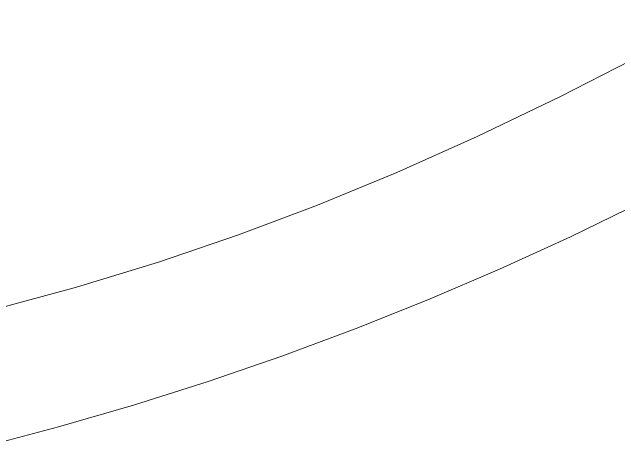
# Model space of a CAD drawing. Header units: metres. Extents: x 750 to 3116, y -341 to 1465.
# Drawn here: x 1562.9855 to 1563.124, y 34.6684 to 34.7677 of the extents above; entities that cross this region are included whole.
import ezdxf

# ---------------------------------------------------------------- set-up
doc = ezdxf.new("R2010")
doc.units = ezdxf.units.M
doc.layers.add('Furniture', color=44, linetype='Continuous', lineweight=5)

# ---------------------------------------------------------------- blocks, each defined once
blk = doc.blocks.new('Shop counter')
at = {"layer": 'Furniture'}
for points in [[(11493453.24519, 4446048.29042), (11493453.22741, 4446048.28763), (11493453.20984, 4446048.28439), (11493453.19238, 4446048.28073), (11493453.17502, 4446048.27664), (11493453.15776, 4446048.27213), (11493453.14061, 4446048.2672), (11493453.12359, 4446048.26186), (11493453.10671, 4446048.25611), (11493453.08996, 4446048.24994), (11493453.07338, 4446048.24337), (11493453.05696, 4446048.2364), (11493453.04071, 4446048.22903), (11493453.02465, 4446048.22127), (11493453.00878, 4446048.21311), (11493452.99312, 4446048.20458), (11493452.97766, 4446048.19567), (11493452.96243, 4446048.18638), (11493452.94743, 4446048.17673)], [(11493453.35166, 4446048.27385), (11493453.30347, 4446048.26853), (11493453.26126, 4446048.26269), (11493453.22435, 4446048.25636), (11493453.19206, 4446048.24964), (11493453.16369, 4446048.24257), (11493453.13857, 4446048.23523), (11493453.11601, 4446048.22767), (11493453.09533, 4446048.21998), (11493453.07591, 4446048.21218), (11493453.05745, 4446048.20418), (11493453.03974, 4446048.19587), (11493453.02254, 4446048.18712), (11493453.00563, 4446048.17782), (11493452.9888, 4446048.16785), (11493452.9718, 4446048.15709)]]:
    blk.add_lwpolyline(points, dxfattribs=at)

msp = doc.modelspace()

# ---------------------------------------------------------------- block references
at = {"layer": 'Furniture', "color": 252, "true_color": 0x939598, "xscale": -1, "rotation": 227.5821484348844}
msp.add_blockref('Shop counter', (-11033417.6015, -5485948.25504), dxfattribs=at)

doc.saveas('drawing.dxf')
